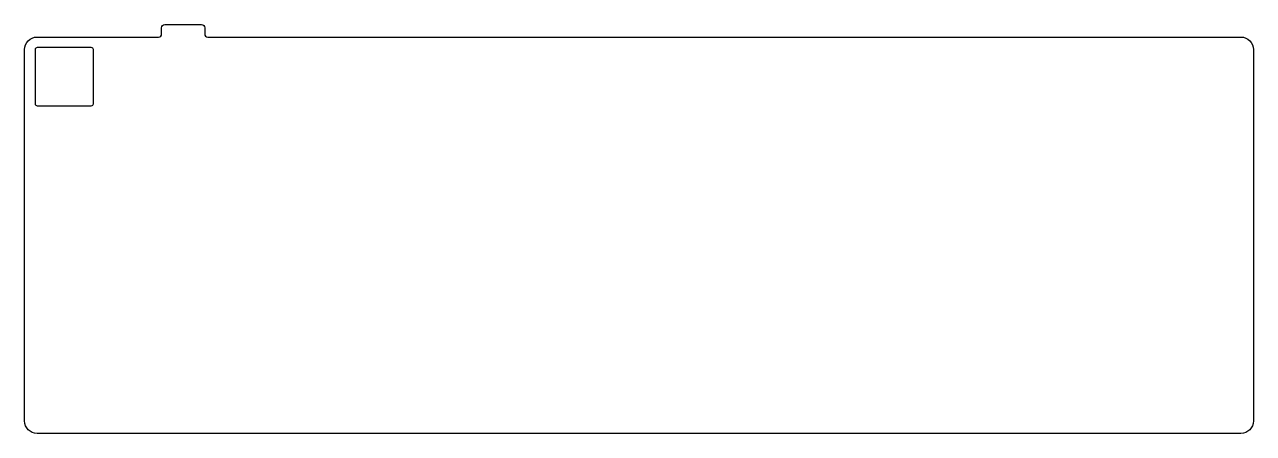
# Model space of a CAD drawing. Extents: x 0 to 295, y -95 to 3.
import ezdxf

# ---------------------------------------------------------------- set-up
doc = ezdxf.new("R2010")
doc.units = 0
doc.layers.get('0').update_dxf_attribs({"linetype": 'CONTINUOUS'})

msp = doc.modelspace()

# ---------------------------------------------------------------- linework, layer by layer
at = {"color": 7}
for points in [[(33.674991, 2.999999), (38.099989, 2.999999), (42.524988, 2.999999)], [(2.999999, 0), (32.174991, 0)], [(32.924991, 0.75), (32.924991, 2.249999)], [(43.274988, 2.249999), (43.274988, 0.75)], [(44.024988, 0), (292.274918, 0)], [(16.024995, -2.524999), (3.024999, -2.524999)], [(0, -92.249974), (0, -2.999999)], [(2.524999, -3.024999), (2.524999, -16.024995)], [(16.524995, -16.024995), (16.524995, -3.024999)], [(295.274917, -2.999999), (295.274917, -92.249974)], [(3.024999, -16.524995), (16.024995, -16.524995)], [(292.274918, -95.249973), (2.999999, -95.249973)]]:
    msp.add_lwpolyline(points, dxfattribs=at)
for points in [[(16.024995, -2.524999)], [(295.274917, -2.999999)]]:
    msp.add_lwpolyline(points, close=True, dxfattribs=at)
for points in [[(33.144661, 2.780329), (33.285313, 2.920982), (33.476078, 2.999999), (33.674991, 2.999999)], [(42.524988, 2.999999), (42.7239, 2.999999), (42.914666, 2.920982), (43.055318, 2.780329)], [(0.878679, -0.878679), (1.441288, -0.31607), (2.20435, 0), (2.999999, 0)], [(32.174991, 0), (32.373903, 0), (32.564669, 0.079018), (32.705321, 0.21967)], [(32.705321, 0.21967), (32.845973, 0.360322), (32.924991, 0.551088), (32.924991, 0.75)], [(32.924991, 2.249999), (32.924991, 2.448912), (33.004008, 2.639677), (33.144661, 2.780329)], [(43.055318, 2.780329), (43.19597, 2.639677), (43.274988, 2.448912), (43.274988, 2.249999)], [(43.274988, 0.75), (43.274988, 0.551088), (43.354005, 0.360322), (43.494658, 0.21967)], [(43.494658, 0.21967), (43.63531, 0.079018), (43.826075, 0), (44.024988, 0)], [(292.274918, 0), (293.070567, 0), (293.833629, -0.31607), (294.396238, -0.878679)], [(0, -2.999999), (0, -2.20435), (0.31607, -1.441288), (0.878679, -0.878679)], [(2.671446, -2.671446), (2.577678, -2.765214), (2.524999, -2.892391), (2.524999, -3.024999)], [(3.024999, -2.524999), (2.892391, -2.524999), (2.765214, -2.577678), (2.671446, -2.671446)], [(16.378549, -2.671446), (16.284781, -2.577678), (16.157604, -2.524999), (16.024995, -2.524999)], [(16.524995, -3.024999), (16.524995, -2.892391), (16.472317, -2.765214), (16.378549, -2.671446)], [(294.396238, -0.878679), (294.958847, -1.441288), (295.274917, -2.20435), (295.274917, -2.999999)], [(2.524999, -16.024995), (2.524999, -16.157604), (2.577678, -16.284781), (2.671446, -16.378549)], [(2.671446, -16.378549), (2.765214, -16.472317), (2.892391, -16.524995), (3.024999, -16.524995)], [(16.024995, -16.524995), (16.157604, -16.524995), (16.284781, -16.472317), (16.378549, -16.378549)], [(16.378549, -16.378549), (16.472317, -16.284781), (16.524995, -16.157604), (16.524995, -16.024995)], [(0.878679, -94.371294), (0.31607, -93.808685), (0, -93.045623), (0, -92.249974)], [(2.999999, -95.249973), (2.20435, -95.249973), (1.441288, -94.933903), (0.878679, -94.371294)], [(294.396238, -94.371294), (293.833629, -94.933903), (293.070567, -95.249973), (292.274918, -95.249973)], [(295.274917, -92.249974), (295.274917, -93.045623), (294.958847, -93.808685), (294.396238, -94.371294)]]:
    msp.add_open_spline(points, degree=3, dxfattribs=at)

doc.saveas('drawing.dxf')
